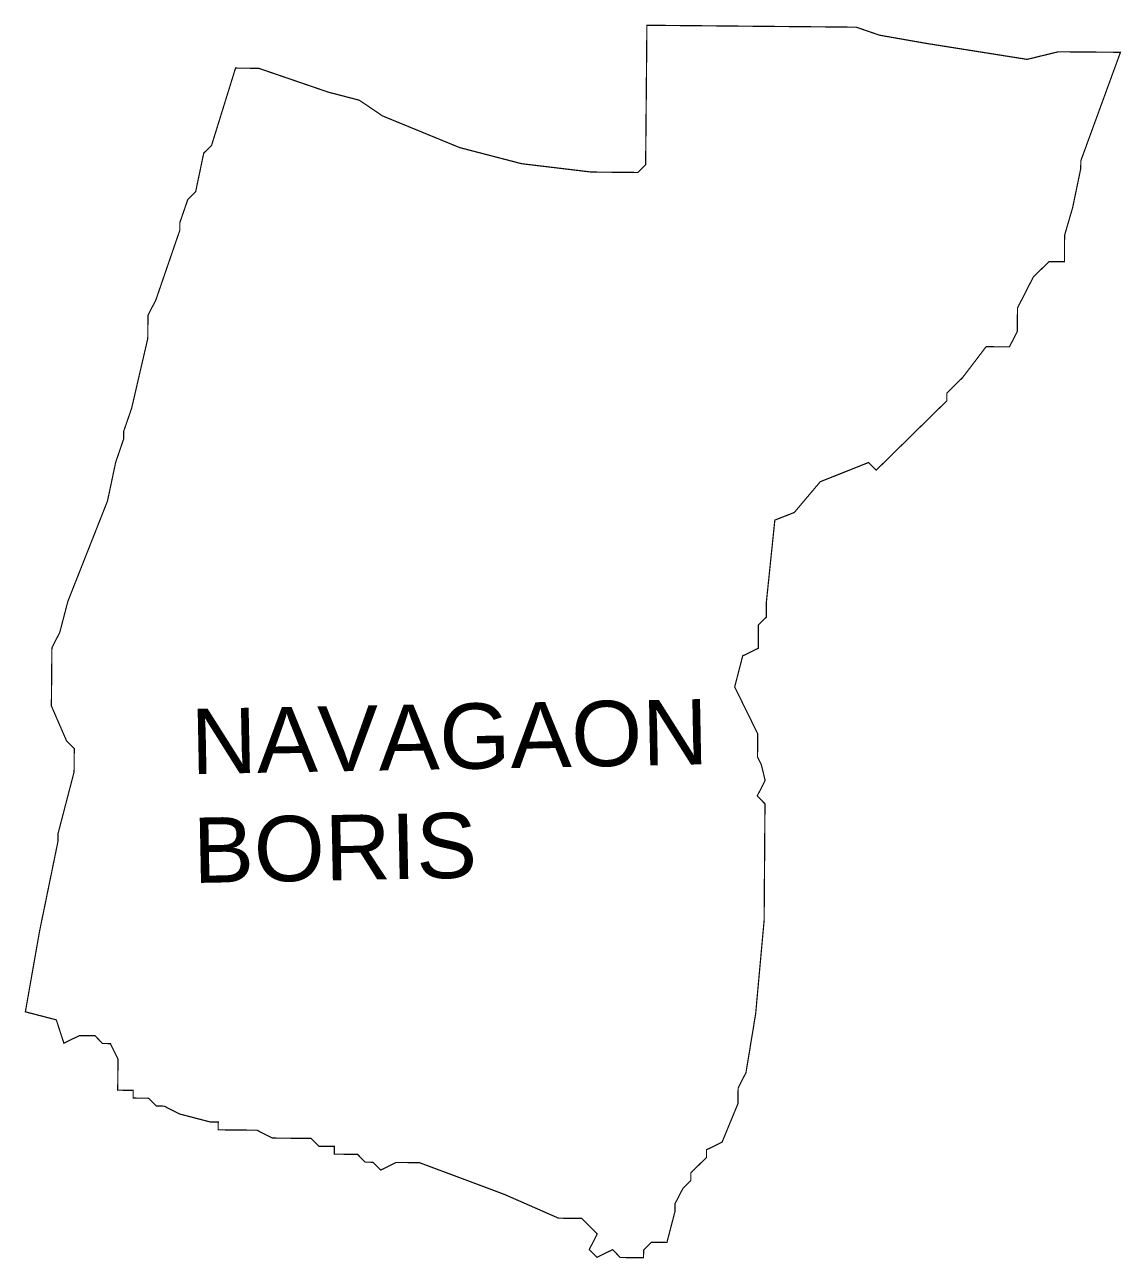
# Model space of a CAD drawing. Header units: metres. Extents: x 273999 to 276813, y 2069063 to 2071188.
# Drawn here: x 274988 to 276813, y 2069063 to 2071117 of the extents above; entities that cross this region are included whole.
import ezdxf

# ---------------------------------------------------------------- set-up
doc = ezdxf.new("R2010")
doc.units = ezdxf.units.M
doc.header["$MEASUREMENT"] = 0
doc.layers.add('VILLAGE NAME', color=250, linetype='Continuous')
doc.styles.get("Standard").update_dxf_attribs({"font": 'simplex.shx'})

msp = doc.modelspace()

# ---------------------------------------------------------------- linework, layer by layer
at = {"color": 6, "const_width": 2, "flags": 128}
msp.add_lwpolyline([(275338.9, 2071044.8), (275377.6, 2071044.4), (275493.4, 2071004.7), (275544.9, 2070991.3), (275583.4, 2070965.2), (275711.9, 2070912.4), (275815, 2070885.6), (275931, 2070871.7), (276008.4, 2070871), (276021.4, 2070883.8), (276023.5, 2071116.1), (276371.9, 2071112.9), (276410.5, 2071099.6), (276487.9, 2071086), (276656.2, 2071059.3), (276708, 2071071.9), (276811.6, 2071071.1), (276745.6, 2070890.4), (276745.5, 2070877.5), (276732.1, 2070812.8), (276718.6, 2070766.3), (276718.5, 2070722.5), (276692.6, 2070722.5), (276666.5, 2070696.8), (276640.2, 2070645.2), (276640, 2070606.4), (276626.8, 2070580.6), (276588, 2070580.9), (276548.8, 2070529.4), (276522.7, 2070503.7), (276522.6, 2070490.8), (276405.1, 2070375.3), (276392.4, 2070388.1), (276312, 2070356.1), (276268.8, 2070304.9), (276236.4, 2070292.2), (276222.4, 2070156.4), (276222.2, 2070130.5), (276208.9, 2070117.6), (276208.9, 2070078.8), (276182.9, 2070066.1), (276169.6, 2070014.4), (276207.9, 2069936.4), (276207.6, 2069897.6), (276214, 2069884.6), (276220.3, 2069858.7), (276207.1, 2069832.9), (276220, 2069819.8), (276218.6, 2069625.7), (276204.5, 2069470.4), (276188.4, 2069372.3), (276175.3, 2069346.6), (276175.1, 2069320.8), (276148.6, 2069256.5), (276122.8, 2069243.8), (276122.6, 2069231), (276096.6, 2069205.3), (276096.5, 2069192.4), (276083.5, 2069179.6), (276070.3, 2069154), (276070.2, 2069141), (276056.8, 2069089.5), (276031, 2069089.8), (276018, 2069077), (276017.9, 2069064.1), (275979.2, 2069064.4), (275966.4, 2069077.5), (275940.5, 2069064.8), (275927.6, 2069077.8), (275940.8, 2069103.5), (275915.2, 2069129.5), (275876.5, 2069129.9), (275863.7, 2069135.5), (275838.1, 2069146.8), (275786.5, 2069169.4), (275709.1, 2069198.4), (275645, 2069222.3), (275606.3, 2069222.7), (275580.4, 2069210), (275567.6, 2069223), (275554.7, 2069223.2), (275541.9, 2069236.2), (275503.2, 2069236.5), (275503.3, 2069249.4), (275477.5, 2069249.6), (275464.7, 2069262.7), (275400.2, 2069263.3), (275374.5, 2069276.4), (275310, 2069277), (275310.1, 2069289.9), (275297.2, 2069290), (275245.7, 2069303.4), (275220, 2069316.5), (275207.1, 2069316.6), (275194.3, 2069329.6), (275168.5, 2069329.9), (275168.6, 2069342.8), (275142.8, 2069343), (275143.3, 2069394.6), (275130.6, 2069420.6), (275117.7, 2069420.7), (275104.9, 2069433.7), (275079.1, 2069433.9), (275053.2, 2069421.3), (275040.6, 2069460.1), (274989.1, 2069473.5), (275012.8, 2069608), (275043.3, 2069756.9), (275043.4, 2069769.8), (275070.2, 2069872.8), (275070.5, 2069911.5), (275057.7, 2069924.5), (275032.4, 2069982.8), (275033.3, 2070079.6), (275046.4, 2070105.3), (275059.8, 2070156.8), (275125.8, 2070324), (275139.4, 2070388.4), (275152.6, 2070427), (275152.7, 2070439.9), (275166, 2070478.5), (275176.1, 2070522.3), (275192.8, 2070594.4), (275193.2, 2070633.2), (275206.3, 2070658.8), (275246.1, 2070774.6), (275246.2, 2070787.5), (275259.5, 2070826.1), (275272.5, 2070838.9), (275286, 2070903.3), (275299, 2070916.1), (275338.9, 2071044.8)], dxfattribs=at)

# ---------------------------------------------------------------- texts
at = {"layer": 'VILLAGE NAME', "insert": (275263.4, 2069977.9), "char_height": 108.748, "attachment_point": 1, "rotation": 1.1028}
msp.add_mtext_dynamic_manual_height_columns('{\\fArial|b0|i0|c0|p34;NAVAGAON\\PBORIS}', width=726.929, gutter_width=543.7, heights=[0], dxfattribs=at)

doc.saveas('drawing.dxf')
